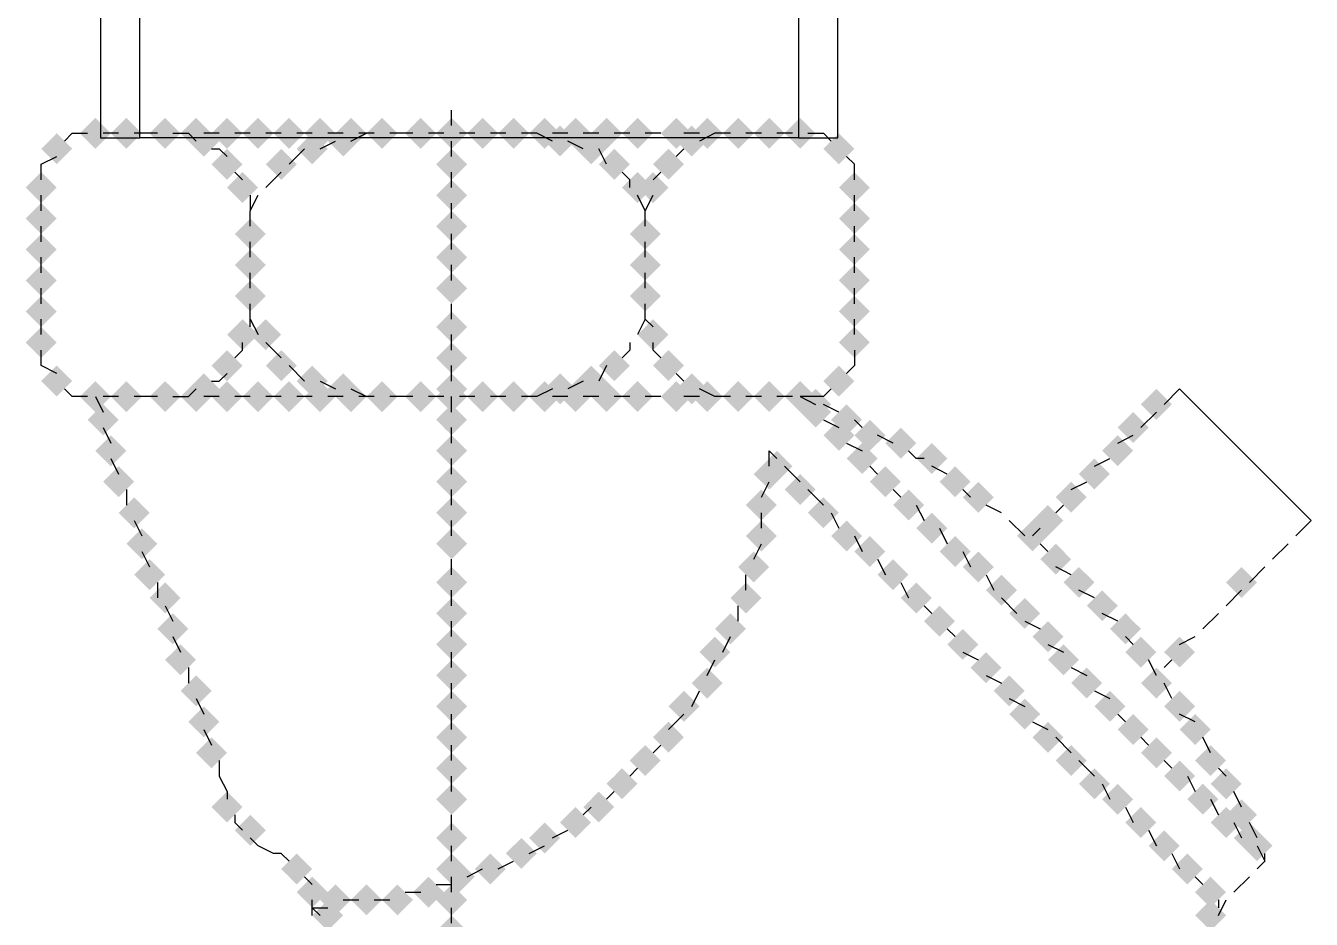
# Model space of a CAD drawing. Header units: centimetres. Extents: x -13594 to 4017, y -3206 to 1780.
# Drawn here: x -2062.6 to -2002.2, y 799.6 to 841.6 of the extents above; entities that cross this region are included whole.
import ezdxf

# ---------------------------------------------------------------- set-up
doc = ezdxf.new("R2010")
doc.units = ezdxf.units.CM
doc.layers.add('PDF_WATER', color=7, linetype='Continuous')

msp = doc.modelspace()

# ---------------------------------------------------------------- hatches: boundary and pattern name
at = {"layer": 'PDF_WATER', "transparency": 33554559}
for points in [[(-2059.351, 835.813), (-2058.987, 836.177), (-2058.623, 836.541), (-2058.987, 836.905), (-2059.351, 837.268), (-2059.715, 836.905), (-2060.078, 836.541), (-2059.715, 836.177)], [(-2057.896, 835.813), (-2057.532, 836.177), (-2057.168, 836.541), (-2057.532, 836.905), (-2057.896, 837.268), (-2058.26, 836.905), (-2058.623, 836.541), (-2058.26, 836.177)], [(-2056.077, 835.813), (-2055.713, 836.177), (-2055.35, 836.541), (-2055.713, 836.905), (-2056.077, 837.268), (-2056.441, 836.905), (-2056.805, 836.541), (-2056.441, 836.177)], [(-2054.622, 835.813), (-2054.259, 836.177), (-2053.895, 836.541), (-2054.259, 836.905), (-2054.622, 837.268), (-2054.986, 836.905), (-2055.35, 836.541), (-2054.986, 836.177)], [(-2054.259, 835.45), (-2053.895, 835.813), (-2053.531, 836.177), (-2053.895, 836.541), (-2054.259, 836.905), (-2054.622, 836.541), (-2054.986, 836.177), (-2054.622, 835.813)], [(-2053.167, 835.813), (-2052.804, 836.177), (-2052.44, 836.541), (-2052.804, 836.905), (-2053.167, 837.268), (-2053.531, 836.905), (-2053.895, 836.541), (-2053.531, 836.177)], [(-2051.712, 835.813), (-2051.349, 836.177), (-2050.985, 836.541), (-2051.349, 836.905), (-2051.712, 837.268), (-2052.076, 836.905), (-2052.44, 836.541), (-2052.076, 836.177)], [(-2050.257, 835.813), (-2049.894, 836.177), (-2049.53, 836.541), (-2049.894, 836.905), (-2050.257, 837.268), (-2050.621, 836.905), (-2050.985, 836.541), (-2050.621, 836.177)], [(-2048.802, 835.813), (-2048.439, 836.177), (-2048.075, 836.541), (-2048.439, 836.905), (-2048.802, 837.268), (-2049.166, 836.905), (-2049.53, 836.541), (-2049.166, 836.177)], [(-2047.711, 835.45), (-2047.347, 835.813), (-2046.984, 836.177), (-2047.347, 836.541), (-2047.711, 836.905), (-2048.075, 836.541), (-2048.439, 836.177), (-2048.075, 835.813)], [(-2047.347, 835.813), (-2046.984, 836.177), (-2046.62, 836.541), (-2046.984, 836.905), (-2047.347, 837.268), (-2047.711, 836.905), (-2048.075, 836.541), (-2047.711, 836.177)], [(-2045.892, 835.813), (-2045.529, 836.177), (-2045.165, 836.541), (-2045.529, 836.905), (-2045.892, 837.268), (-2046.256, 836.905), (-2046.62, 836.541), (-2046.256, 836.177)], [(-2044.074, 835.813), (-2043.71, 836.177), (-2043.346, 836.541), (-2043.71, 836.905), (-2044.074, 837.268), (-2044.438, 836.905), (-2044.801, 836.541), (-2044.438, 836.177)], [(-2042.619, 835.813), (-2042.255, 836.177), (-2041.891, 836.541), (-2042.255, 836.905), (-2042.619, 837.268), (-2042.983, 836.905), (-2043.346, 836.541), (-2042.983, 836.177)], [(-2042.619, 835.813), (-2042.255, 836.177), (-2041.891, 836.541), (-2042.255, 836.905), (-2042.619, 837.268), (-2042.983, 836.905), (-2043.346, 836.541), (-2042.983, 836.177)], [(-2041.164, 835.813), (-2040.8, 836.177), (-2040.436, 836.541), (-2040.8, 836.905), (-2041.164, 837.268), (-2041.528, 836.905), (-2041.891, 836.541), (-2041.528, 836.177)], [(-2039.709, 835.813), (-2039.345, 836.177), (-2038.981, 836.541), (-2039.345, 836.905), (-2039.709, 837.268), (-2040.073, 836.905), (-2040.436, 836.541), (-2040.073, 836.177)], [(-2038.254, 835.813), (-2037.89, 836.177), (-2037.526, 836.541), (-2037.89, 836.905), (-2038.254, 837.268), (-2038.618, 836.905), (-2038.981, 836.541), (-2038.618, 836.177)], [(-2037.526, 835.45), (-2037.163, 835.813), (-2036.799, 836.177), (-2037.163, 836.541), (-2037.526, 836.905), (-2037.89, 836.541), (-2038.254, 836.177), (-2037.89, 835.813)], [(-2036.799, 835.813), (-2036.435, 836.177), (-2036.071, 836.541), (-2036.435, 836.905), (-2036.799, 837.268), (-2037.163, 836.905), (-2037.526, 836.541), (-2037.163, 836.177)], [(-2035.344, 835.813), (-2034.98, 836.177), (-2034.617, 836.541), (-2034.98, 836.905), (-2035.344, 837.268), (-2035.708, 836.905), (-2036.071, 836.541), (-2035.708, 836.177)], [(-2033.889, 835.813), (-2033.525, 836.177), (-2033.162, 836.541), (-2033.525, 836.905), (-2033.889, 837.268), (-2034.253, 836.905), (-2034.617, 836.541), (-2034.253, 836.177)], [(-2032.07, 835.813), (-2031.707, 836.177), (-2031.343, 836.541), (-2031.707, 836.905), (-2032.07, 837.268), (-2032.434, 836.905), (-2032.798, 836.541), (-2032.434, 836.177)], [(-2031.343, 835.45), (-2030.979, 835.813), (-2030.615, 836.177), (-2030.979, 836.541), (-2031.343, 836.905), (-2031.707, 836.541), (-2032.07, 836.177), (-2031.707, 835.813)], [(-2030.615, 835.813), (-2030.252, 836.177), (-2029.888, 836.541), (-2030.252, 836.905), (-2030.615, 837.268), (-2030.979, 836.905), (-2031.343, 836.541), (-2030.979, 836.177)], [(-2029.16, 835.813), (-2028.797, 836.177), (-2028.433, 836.541), (-2028.797, 836.905), (-2029.16, 837.268), (-2029.524, 836.905), (-2029.888, 836.541), (-2029.524, 836.177)], [(-2027.705, 835.813), (-2027.342, 836.177), (-2026.978, 836.541), (-2027.342, 836.905), (-2027.705, 837.268), (-2028.069, 836.905), (-2028.433, 836.541), (-2028.069, 836.177)], [(-2026.25, 835.813), (-2025.887, 836.177), (-2025.523, 836.541), (-2025.887, 836.905), (-2026.25, 837.268), (-2026.614, 836.905), (-2026.978, 836.541), (-2026.614, 836.177)], [(-2061.17, 835.086), (-2060.806, 835.45), (-2060.442, 835.813), (-2060.806, 836.177), (-2061.17, 836.541), (-2061.533, 836.177), (-2061.897, 835.813), (-2061.533, 835.45)], [(-2049.166, 835.086), (-2048.802, 835.45), (-2048.439, 835.813), (-2048.802, 836.177), (-2049.166, 836.541), (-2049.53, 836.177), (-2049.894, 835.813), (-2049.53, 835.45)], [(-2036.071, 835.086), (-2035.708, 835.45), (-2035.344, 835.813), (-2035.708, 836.177), (-2036.071, 836.541), (-2036.435, 836.177), (-2036.799, 835.813), (-2036.435, 835.45)], [(-2024.432, 835.086), (-2024.068, 835.45), (-2023.704, 835.813), (-2024.068, 836.177), (-2024.432, 836.541), (-2024.795, 836.177), (-2025.159, 835.813), (-2024.795, 835.45)], [(-2053.167, 834.358), (-2052.804, 834.722), (-2052.44, 835.086), (-2052.804, 835.45), (-2053.167, 835.813), (-2053.531, 835.45), (-2053.895, 835.086), (-2053.531, 834.722)], [(-2050.621, 834.358), (-2050.257, 834.722), (-2049.894, 835.086), (-2050.257, 835.45), (-2050.621, 835.813), (-2050.985, 835.45), (-2051.349, 835.086), (-2050.985, 834.722)], [(-2042.619, 834.358), (-2042.255, 834.722), (-2041.891, 835.086), (-2042.255, 835.45), (-2042.619, 835.813), (-2042.983, 835.45), (-2043.346, 835.086), (-2042.983, 834.722)], [(-2034.98, 834.358), (-2034.617, 834.722), (-2034.253, 835.086), (-2034.617, 835.45), (-2034.98, 835.813), (-2035.344, 835.45), (-2035.708, 835.086), (-2035.344, 834.722)], [(-2032.434, 834.358), (-2032.07, 834.722), (-2031.707, 835.086), (-2032.07, 835.45), (-2032.434, 835.813), (-2032.798, 835.45), (-2033.162, 835.086), (-2032.798, 834.722)], [(-2061.897, 833.267), (-2061.533, 833.631), (-2061.17, 833.995), (-2061.533, 834.358), (-2061.897, 834.722), (-2062.261, 834.358), (-2062.625, 833.995), (-2062.261, 833.631)], [(-2052.44, 833.267), (-2052.076, 833.631), (-2051.712, 833.995), (-2052.076, 834.358), (-2052.44, 834.722), (-2052.804, 834.358), (-2053.167, 833.995), (-2052.804, 833.631)], [(-2033.889, 833.267), (-2033.525, 833.631), (-2033.162, 833.995), (-2033.525, 834.358), (-2033.889, 834.722), (-2034.253, 834.358), (-2034.617, 833.995), (-2034.253, 833.631)], [(-2033.162, 833.267), (-2032.798, 833.631), (-2032.434, 833.995), (-2032.798, 834.358), (-2033.162, 834.722), (-2033.525, 834.358), (-2033.889, 833.995), (-2033.525, 833.631)], [(-2023.704, 833.267), (-2023.341, 833.631), (-2022.977, 833.995), (-2023.341, 834.358), (-2023.704, 834.722), (-2024.068, 834.358), (-2024.432, 833.995), (-2024.068, 833.631)], [(-2042.619, 832.904), (-2042.255, 833.267), (-2041.891, 833.631), (-2042.255, 833.995), (-2042.619, 834.358), (-2042.983, 833.995), (-2043.346, 833.631), (-2042.983, 833.267)], [(-2061.897, 831.812), (-2061.533, 832.176), (-2061.17, 832.54), (-2061.533, 832.904), (-2061.897, 833.267), (-2062.261, 832.904), (-2062.625, 832.54), (-2062.261, 832.176)], [(-2023.704, 831.812), (-2023.341, 832.176), (-2022.977, 832.54), (-2023.341, 832.904), (-2023.704, 833.267), (-2024.068, 832.904), (-2024.432, 832.54), (-2024.068, 832.176)], [(-2042.619, 831.449), (-2042.255, 831.812), (-2041.891, 832.176), (-2042.255, 832.54), (-2042.619, 832.904), (-2042.983, 832.54), (-2043.346, 832.176), (-2042.983, 831.812)], [(-2052.076, 831.085), (-2051.712, 831.449), (-2051.349, 831.812), (-2051.712, 832.176), (-2052.076, 832.54), (-2052.44, 832.176), (-2052.804, 831.812), (-2052.44, 831.449)], [(-2033.525, 831.085), (-2033.162, 831.449), (-2032.798, 831.812), (-2033.162, 832.176), (-2033.525, 832.54), (-2033.889, 832.176), (-2034.253, 831.812), (-2033.889, 831.449)], [(-2061.897, 830.357), (-2061.533, 830.721), (-2061.17, 831.085), (-2061.533, 831.449), (-2061.897, 831.812), (-2062.261, 831.449), (-2062.625, 831.085), (-2062.261, 830.721)], [(-2042.619, 829.994), (-2042.255, 830.357), (-2041.891, 830.721), (-2042.255, 831.085), (-2042.619, 831.449), (-2042.983, 831.085), (-2043.346, 830.721), (-2042.983, 830.357)], [(-2023.704, 830.357), (-2023.341, 830.721), (-2022.977, 831.085), (-2023.341, 831.449), (-2023.704, 831.812), (-2024.068, 831.449), (-2024.432, 831.085), (-2024.068, 830.721)], [(-2052.076, 829.63), (-2051.712, 829.994), (-2051.349, 830.357), (-2051.712, 830.721), (-2052.076, 831.085), (-2052.44, 830.721), (-2052.804, 830.357), (-2052.44, 829.994)], [(-2033.525, 829.63), (-2033.162, 829.994), (-2032.798, 830.357), (-2033.162, 830.721), (-2033.525, 831.085), (-2033.889, 830.721), (-2034.253, 830.357), (-2033.889, 829.994)], [(-2061.897, 828.902), (-2061.533, 829.266), (-2061.17, 829.63), (-2061.533, 829.994), (-2061.897, 830.357), (-2062.261, 829.994), (-2062.625, 829.63), (-2062.261, 829.266)], [(-2023.704, 828.902), (-2023.341, 829.266), (-2022.977, 829.63), (-2023.341, 829.994), (-2023.704, 830.357), (-2024.068, 829.994), (-2024.432, 829.63), (-2024.068, 829.266)], [(-2042.619, 828.539), (-2042.255, 828.902), (-2041.891, 829.266), (-2042.255, 829.63), (-2042.619, 829.994), (-2042.983, 829.63), (-2043.346, 829.266), (-2042.983, 828.902)], [(-2052.076, 828.175), (-2051.712, 828.539), (-2051.349, 828.902), (-2051.712, 829.266), (-2052.076, 829.63), (-2052.44, 829.266), (-2052.804, 828.902), (-2052.44, 828.539)], [(-2033.525, 828.175), (-2033.162, 828.539), (-2032.798, 828.902), (-2033.162, 829.266), (-2033.525, 829.63), (-2033.889, 829.266), (-2034.253, 828.902), (-2033.889, 828.539)], [(-2061.897, 827.447), (-2061.533, 827.811), (-2061.17, 828.175), (-2061.533, 828.539), (-2061.897, 828.902), (-2062.261, 828.539), (-2062.625, 828.175), (-2062.261, 827.811)], [(-2023.704, 827.447), (-2023.341, 827.811), (-2022.977, 828.175), (-2023.341, 828.539), (-2023.704, 828.902), (-2024.068, 828.539), (-2024.432, 828.175), (-2024.068, 827.811)], [(-2042.619, 826.72), (-2042.255, 827.084), (-2041.891, 827.447), (-2042.255, 827.811), (-2042.619, 828.175), (-2042.983, 827.811), (-2043.346, 827.447), (-2042.983, 827.084)], [(-2061.897, 825.992), (-2061.533, 826.356), (-2061.17, 826.72), (-2061.533, 827.084), (-2061.897, 827.447), (-2062.261, 827.084), (-2062.625, 826.72), (-2062.261, 826.356)], [(-2052.44, 826.356), (-2052.076, 826.72), (-2051.712, 827.084), (-2052.076, 827.447), (-2052.44, 827.811), (-2052.804, 827.447), (-2053.167, 827.084), (-2052.804, 826.72)], [(-2051.349, 826.356), (-2050.985, 826.72), (-2050.621, 827.084), (-2050.985, 827.447), (-2051.349, 827.811), (-2051.712, 827.447), (-2052.076, 827.084), (-2051.712, 826.72)], [(-2033.162, 826.356), (-2032.798, 826.72), (-2032.434, 827.084), (-2032.798, 827.447), (-2033.162, 827.811), (-2033.525, 827.447), (-2033.889, 827.084), (-2033.525, 826.72)], [(-2023.704, 825.992), (-2023.341, 826.356), (-2022.977, 826.72), (-2023.341, 827.084), (-2023.704, 827.447), (-2024.068, 827.084), (-2024.432, 826.72), (-2024.068, 826.356)], [(-2042.619, 825.265), (-2042.255, 825.629), (-2041.891, 825.992), (-2042.255, 826.356), (-2042.619, 826.72), (-2042.983, 826.356), (-2043.346, 825.992), (-2042.983, 825.629)], [(-2053.167, 824.901), (-2052.804, 825.265), (-2052.44, 825.629), (-2052.804, 825.992), (-2053.167, 826.356), (-2053.531, 825.992), (-2053.895, 825.629), (-2053.531, 825.265)], [(-2050.621, 824.901), (-2050.257, 825.265), (-2049.894, 825.629), (-2050.257, 825.992), (-2050.621, 826.356), (-2050.985, 825.992), (-2051.349, 825.629), (-2050.985, 825.265)], [(-2034.98, 824.901), (-2034.617, 825.265), (-2034.253, 825.629), (-2034.617, 825.992), (-2034.98, 826.356), (-2035.344, 825.992), (-2035.708, 825.629), (-2035.344, 825.265)], [(-2032.434, 824.901), (-2032.07, 825.265), (-2031.707, 825.629), (-2032.07, 825.992), (-2032.434, 826.356), (-2032.798, 825.992), (-2033.162, 825.629), (-2032.798, 825.265)], [(-2061.17, 824.174), (-2060.806, 824.537), (-2060.442, 824.901), (-2060.806, 825.265), (-2061.17, 825.629), (-2061.533, 825.265), (-2061.897, 824.901), (-2061.533, 824.537)], [(-2049.166, 824.174), (-2048.802, 824.537), (-2048.439, 824.901), (-2048.802, 825.265), (-2049.166, 825.629), (-2049.53, 825.265), (-2049.894, 824.901), (-2049.53, 824.537)], [(-2036.071, 824.174), (-2035.708, 824.537), (-2035.344, 824.901), (-2035.708, 825.265), (-2036.071, 825.629), (-2036.435, 825.265), (-2036.799, 824.901), (-2036.435, 824.537)], [(-2024.432, 824.174), (-2024.068, 824.537), (-2023.704, 824.901), (-2024.068, 825.265), (-2024.432, 825.629), (-2024.795, 825.265), (-2025.159, 824.901), (-2024.795, 824.537)], [(-2059.351, 823.446), (-2058.987, 823.81), (-2058.623, 824.174), (-2058.987, 824.537), (-2059.351, 824.901), (-2059.715, 824.537), (-2060.078, 824.174), (-2059.715, 823.81)], [(-2057.896, 823.446), (-2057.532, 823.81), (-2057.168, 824.174), (-2057.532, 824.537), (-2057.896, 824.901), (-2058.26, 824.537), (-2058.623, 824.174), (-2058.26, 823.81)], [(-2056.077, 823.446), (-2055.713, 823.81), (-2055.35, 824.174), (-2055.713, 824.537), (-2056.077, 824.901), (-2056.441, 824.537), (-2056.805, 824.174), (-2056.441, 823.81)], [(-2054.622, 823.446), (-2054.259, 823.81), (-2053.895, 824.174), (-2054.259, 824.537), (-2054.622, 824.901), (-2054.986, 824.537), (-2055.35, 824.174), (-2054.986, 823.81)], [(-2054.259, 823.81), (-2053.895, 824.174), (-2053.531, 824.537), (-2053.895, 824.901), (-2054.259, 825.265), (-2054.622, 824.901), (-2054.986, 824.537), (-2054.622, 824.174)], [(-2053.167, 823.446), (-2052.804, 823.81), (-2052.44, 824.174), (-2052.804, 824.537), (-2053.167, 824.901), (-2053.531, 824.537), (-2053.895, 824.174), (-2053.531, 823.81)], [(-2051.712, 823.446), (-2051.349, 823.81), (-2050.985, 824.174), (-2051.349, 824.537), (-2051.712, 824.901), (-2052.076, 824.537), (-2052.44, 824.174), (-2052.076, 823.81)], [(-2050.257, 823.446), (-2049.894, 823.81), (-2049.53, 824.174), (-2049.894, 824.537), (-2050.257, 824.901), (-2050.621, 824.537), (-2050.985, 824.174), (-2050.621, 823.81)], [(-2048.802, 823.446), (-2048.439, 823.81), (-2048.075, 824.174), (-2048.439, 824.537), (-2048.802, 824.901), (-2049.166, 824.537), (-2049.53, 824.174), (-2049.166, 823.81)], [(-2047.711, 823.81), (-2047.347, 824.174), (-2046.984, 824.537), (-2047.347, 824.901), (-2047.711, 825.265), (-2048.075, 824.901), (-2048.439, 824.537), (-2048.075, 824.174)], [(-2047.347, 823.446), (-2046.984, 823.81), (-2046.62, 824.174), (-2046.984, 824.537), (-2047.347, 824.901), (-2047.711, 824.537), (-2048.075, 824.174), (-2047.711, 823.81)], [(-2045.892, 823.446), (-2045.529, 823.81), (-2045.165, 824.174), (-2045.529, 824.537), (-2045.892, 824.901), (-2046.256, 824.537), (-2046.62, 824.174), (-2046.256, 823.81)], [(-2044.074, 823.446), (-2043.71, 823.81), (-2043.346, 824.174), (-2043.71, 824.537), (-2044.074, 824.901), (-2044.438, 824.537), (-2044.801, 824.174), (-2044.438, 823.81)], [(-2042.619, 823.81), (-2042.255, 824.174), (-2041.891, 824.537), (-2042.255, 824.901), (-2042.619, 825.265), (-2042.983, 824.901), (-2043.346, 824.537), (-2042.983, 824.174)], [(-2042.619, 823.446), (-2042.255, 823.81), (-2041.891, 824.174), (-2042.255, 824.537), (-2042.619, 824.901), (-2042.983, 824.537), (-2043.346, 824.174), (-2042.983, 823.81)], [(-2041.164, 823.446), (-2040.8, 823.81), (-2040.436, 824.174), (-2040.8, 824.537), (-2041.164, 824.901), (-2041.528, 824.537), (-2041.891, 824.174), (-2041.528, 823.81)], [(-2039.709, 823.446), (-2039.345, 823.81), (-2038.981, 824.174), (-2039.345, 824.537), (-2039.709, 824.901), (-2040.073, 824.537), (-2040.436, 824.174), (-2040.073, 823.81)], [(-2038.254, 823.446), (-2037.89, 823.81), (-2037.526, 824.174), (-2037.89, 824.537), (-2038.254, 824.901), (-2038.618, 824.537), (-2038.981, 824.174), (-2038.618, 823.81)], [(-2037.526, 823.81), (-2037.163, 824.174), (-2036.799, 824.537), (-2037.163, 824.901), (-2037.526, 825.265), (-2037.89, 824.901), (-2038.254, 824.537), (-2037.89, 824.174)], [(-2036.799, 823.446), (-2036.435, 823.81), (-2036.071, 824.174), (-2036.435, 824.537), (-2036.799, 824.901), (-2037.163, 824.537), (-2037.526, 824.174), (-2037.163, 823.81)], [(-2035.344, 823.446), (-2034.98, 823.81), (-2034.617, 824.174), (-2034.98, 824.537), (-2035.344, 824.901), (-2035.708, 824.537), (-2036.071, 824.174), (-2035.708, 823.81)], [(-2033.889, 823.446), (-2033.525, 823.81), (-2033.162, 824.174), (-2033.525, 824.537), (-2033.889, 824.901), (-2034.253, 824.537), (-2034.617, 824.174), (-2034.253, 823.81)], [(-2032.07, 823.446), (-2031.707, 823.81), (-2031.343, 824.174), (-2031.707, 824.537), (-2032.07, 824.901), (-2032.434, 824.537), (-2032.798, 824.174), (-2032.434, 823.81)], [(-2031.343, 823.81), (-2030.979, 824.174), (-2030.615, 824.537), (-2030.979, 824.901), (-2031.343, 825.265), (-2031.707, 824.901), (-2032.07, 824.537), (-2031.707, 824.174)], [(-2030.615, 823.446), (-2030.252, 823.81), (-2029.888, 824.174), (-2030.252, 824.537), (-2030.615, 824.901), (-2030.979, 824.537), (-2031.343, 824.174), (-2030.979, 823.81)], [(-2029.16, 823.446), (-2028.797, 823.81), (-2028.433, 824.174), (-2028.797, 824.537), (-2029.16, 824.901), (-2029.524, 824.537), (-2029.888, 824.174), (-2029.524, 823.81)], [(-2027.705, 823.446), (-2027.342, 823.81), (-2026.978, 824.174), (-2027.342, 824.537), (-2027.705, 824.901), (-2028.069, 824.537), (-2028.433, 824.174), (-2028.069, 823.81)], [(-2026.25, 823.446), (-2025.887, 823.81), (-2025.523, 824.174), (-2025.887, 824.537), (-2026.25, 824.901), (-2026.614, 824.537), (-2026.978, 824.174), (-2026.614, 823.81)], [(-2025.523, 823.083), (-2025.159, 823.446), (-2024.795, 823.81), (-2025.159, 824.174), (-2025.523, 824.537), (-2025.887, 824.174), (-2026.25, 823.81), (-2025.887, 823.446)], [(-2009.518, 823.083), (-2009.155, 823.446), (-2008.791, 823.81), (-2009.155, 824.174), (-2009.518, 824.537), (-2009.882, 824.174), (-2010.246, 823.81), (-2009.882, 823.446)], [(-2058.987, 822.355), (-2058.623, 822.719), (-2058.26, 823.083), (-2058.623, 823.446), (-2058.987, 823.81), (-2059.351, 823.446), (-2059.715, 823.083), (-2059.351, 822.719)], [(-2042.619, 822.355), (-2042.255, 822.719), (-2041.891, 823.083), (-2042.255, 823.446), (-2042.619, 823.81), (-2042.983, 823.446), (-2043.346, 823.083), (-2042.983, 822.719)], [(-2025.523, 822.719), (-2025.159, 823.083), (-2024.795, 823.446), (-2025.159, 823.81), (-2025.523, 824.174), (-2025.887, 823.81), (-2026.25, 823.446), (-2025.887, 823.083)], [(-2024.068, 822.355), (-2023.704, 822.719), (-2023.341, 823.083), (-2023.704, 823.446), (-2024.068, 823.81), (-2024.432, 823.446), (-2024.795, 823.083), (-2024.432, 822.719)], [(-2024.432, 821.628), (-2024.068, 821.991), (-2023.704, 822.355), (-2024.068, 822.719), (-2024.432, 823.083), (-2024.795, 822.719), (-2025.159, 822.355), (-2024.795, 821.991)], [(-2022.977, 821.628), (-2022.613, 821.991), (-2022.249, 822.355), (-2022.613, 822.719), (-2022.977, 823.083), (-2023.341, 822.719), (-2023.704, 822.355), (-2023.341, 821.991)], [(-2010.61, 821.991), (-2010.246, 822.355), (-2009.882, 822.719), (-2010.246, 823.083), (-2010.61, 823.446), (-2010.973, 823.083), (-2011.337, 822.719), (-2010.973, 822.355)], [(-2021.522, 821.264), (-2021.158, 821.628), (-2020.794, 821.991), (-2021.158, 822.355), (-2021.522, 822.719), (-2021.886, 822.355), (-2022.249, 821.991), (-2021.886, 821.628)], [(-2058.623, 820.9), (-2058.26, 821.264), (-2057.896, 821.628), (-2058.26, 821.991), (-2058.623, 822.355), (-2058.987, 821.991), (-2059.351, 821.628), (-2058.987, 821.264)], [(-2042.619, 820.9), (-2042.255, 821.264), (-2041.891, 821.628), (-2042.255, 821.991), (-2042.619, 822.355), (-2042.983, 821.991), (-2043.346, 821.628), (-2042.983, 821.264)], [(-2023.341, 820.536), (-2022.977, 820.9), (-2022.613, 821.264), (-2022.977, 821.628), (-2023.341, 821.991), (-2023.704, 821.628), (-2024.068, 821.264), (-2023.704, 820.9)], [(-2020.067, 820.536), (-2019.703, 820.9), (-2019.339, 821.264), (-2019.703, 821.628), (-2020.067, 821.991), (-2020.431, 821.628), (-2020.794, 821.264), (-2020.431, 820.9)], [(-2011.337, 820.9), (-2010.973, 821.264), (-2010.61, 821.628), (-2010.973, 821.991), (-2011.337, 822.355), (-2011.701, 821.991), (-2012.065, 821.628), (-2011.701, 821.264)], [(-2027.705, 819.809), (-2027.342, 820.173), (-2026.978, 820.536), (-2027.342, 820.9), (-2027.705, 821.264), (-2028.069, 820.9), (-2028.433, 820.536), (-2028.069, 820.173)], [(-2027.342, 820.173), (-2026.978, 820.536), (-2026.614, 820.9), (-2026.978, 821.264), (-2027.342, 821.628), (-2027.705, 821.264), (-2028.069, 820.9), (-2027.705, 820.536)], [(-2012.428, 819.809), (-2012.065, 820.173), (-2011.701, 820.536), (-2012.065, 820.9), (-2012.428, 821.264), (-2012.792, 820.9), (-2013.156, 820.536), (-2012.792, 820.173)], [(-2058.26, 819.445), (-2057.896, 819.809), (-2057.532, 820.173), (-2057.896, 820.536), (-2058.26, 820.9), (-2058.623, 820.536), (-2058.987, 820.173), (-2058.623, 819.809)], [(-2042.619, 819.445), (-2042.255, 819.809), (-2041.891, 820.173), (-2042.255, 820.536), (-2042.619, 820.9), (-2042.983, 820.536), (-2043.346, 820.173), (-2042.983, 819.809)], [(-2022.249, 819.445), (-2021.886, 819.809), (-2021.522, 820.173), (-2021.886, 820.536), (-2022.249, 820.9), (-2022.613, 820.536), (-2022.977, 820.173), (-2022.613, 819.809)], [(-2018.976, 819.445), (-2018.612, 819.809), (-2018.248, 820.173), (-2018.612, 820.536), (-2018.976, 820.9), (-2019.339, 820.536), (-2019.703, 820.173), (-2019.339, 819.809)], [(-2026.25, 819.081), (-2025.887, 819.445), (-2025.523, 819.809), (-2025.887, 820.173), (-2026.25, 820.536), (-2026.614, 820.173), (-2026.978, 819.809), (-2026.614, 819.445)], [(-2017.884, 818.718), (-2017.521, 819.081), (-2017.157, 819.445), (-2017.521, 819.809), (-2017.884, 820.173), (-2018.248, 819.809), (-2018.612, 819.445), (-2018.248, 819.081)], [(-2013.52, 818.718), (-2013.156, 819.081), (-2012.792, 819.445), (-2013.156, 819.809), (-2013.52, 820.173), (-2013.883, 819.809), (-2014.247, 819.445), (-2013.883, 819.081)], [(-2057.532, 817.99), (-2057.168, 818.354), (-2056.805, 818.718), (-2057.168, 819.081), (-2057.532, 819.445), (-2057.896, 819.081), (-2058.26, 818.718), (-2057.896, 818.354)], [(-2042.619, 817.99), (-2042.255, 818.354), (-2041.891, 818.718), (-2042.255, 819.081), (-2042.619, 819.445), (-2042.983, 819.081), (-2043.346, 818.718), (-2042.983, 818.354)], [(-2028.069, 818.354), (-2027.705, 818.718), (-2027.342, 819.081), (-2027.705, 819.445), (-2028.069, 819.809), (-2028.433, 819.445), (-2028.797, 819.081), (-2028.433, 818.718)], [(-2025.159, 817.99), (-2024.795, 818.354), (-2024.432, 818.718), (-2024.795, 819.081), (-2025.159, 819.445), (-2025.523, 819.081), (-2025.887, 818.718), (-2025.523, 818.354)], [(-2021.158, 818.354), (-2020.794, 818.718), (-2020.431, 819.081), (-2020.794, 819.445), (-2021.158, 819.809), (-2021.522, 819.445), (-2021.886, 819.081), (-2021.522, 818.718)], [(-2014.611, 817.626), (-2014.247, 817.99), (-2013.883, 818.354), (-2014.247, 818.718), (-2014.611, 819.081), (-2014.974, 818.718), (-2015.338, 818.354), (-2014.974, 817.99)], [(-2028.069, 816.899), (-2027.705, 817.263), (-2027.342, 817.626), (-2027.705, 817.99), (-2028.069, 818.354), (-2028.433, 817.99), (-2028.797, 817.626), (-2028.433, 817.263)], [(-2024.068, 816.899), (-2023.704, 817.263), (-2023.341, 817.626), (-2023.704, 817.99), (-2024.068, 818.354), (-2024.432, 817.99), (-2024.795, 817.626), (-2024.432, 817.263)], [(-2020.067, 817.263), (-2019.703, 817.626), (-2019.339, 817.99), (-2019.703, 818.354), (-2020.067, 818.718), (-2020.431, 818.354), (-2020.794, 817.99), (-2020.431, 817.626)], [(-2015.338, 816.899), (-2014.974, 817.263), (-2014.611, 817.626), (-2014.974, 817.99), (-2015.338, 818.354), (-2015.702, 817.99), (-2016.066, 817.626), (-2015.702, 817.263)], [(-2057.168, 816.535), (-2056.805, 816.899), (-2056.441, 817.263), (-2056.805, 817.626), (-2057.168, 817.99), (-2057.532, 817.626), (-2057.896, 817.263), (-2057.532, 816.899)], [(-2042.619, 816.535), (-2042.255, 816.899), (-2041.891, 817.263), (-2042.255, 817.626), (-2042.619, 817.99), (-2042.983, 817.626), (-2043.346, 817.263), (-2042.983, 816.899)], [(-2022.977, 816.171), (-2022.613, 816.535), (-2022.249, 816.899), (-2022.613, 817.263), (-2022.977, 817.626), (-2023.341, 817.263), (-2023.704, 816.899), (-2023.341, 816.535)], [(-2018.976, 816.171), (-2018.612, 816.535), (-2018.248, 816.899), (-2018.612, 817.263), (-2018.976, 817.626), (-2019.339, 817.263), (-2019.703, 816.899), (-2019.339, 816.535)], [(-2014.247, 815.808), (-2013.883, 816.171), (-2013.52, 816.535), (-2013.883, 816.899), (-2014.247, 817.263), (-2014.611, 816.899), (-2014.974, 816.535), (-2014.611, 816.171)], [(-2056.805, 815.08), (-2056.441, 815.444), (-2056.077, 815.808), (-2056.441, 816.171), (-2056.805, 816.535), (-2057.168, 816.171), (-2057.532, 815.808), (-2057.168, 815.444)], [(-2028.433, 815.444), (-2028.069, 815.808), (-2027.705, 816.171), (-2028.069, 816.535), (-2028.433, 816.899), (-2028.797, 816.535), (-2029.16, 816.171), (-2028.797, 815.808)], [(-2021.886, 815.08), (-2021.522, 815.444), (-2021.158, 815.808), (-2021.522, 816.171), (-2021.886, 816.535), (-2022.249, 816.171), (-2022.613, 815.808), (-2022.249, 815.444)], [(-2017.884, 815.444), (-2017.521, 815.808), (-2017.157, 816.171), (-2017.521, 816.535), (-2017.884, 816.899), (-2018.248, 816.535), (-2018.612, 816.171), (-2018.248, 815.808)], [(-2042.619, 814.716), (-2042.255, 815.08), (-2041.891, 815.444), (-2042.255, 815.808), (-2042.619, 816.171), (-2042.983, 815.808), (-2043.346, 815.444), (-2042.983, 815.08)], [(-2016.793, 814.353), (-2016.429, 814.716), (-2016.066, 815.08), (-2016.429, 815.444), (-2016.793, 815.808), (-2017.157, 815.444), (-2017.521, 815.08), (-2017.157, 814.716)], [(-2013.156, 814.716), (-2012.792, 815.08), (-2012.428, 815.444), (-2012.792, 815.808), (-2013.156, 816.171), (-2013.52, 815.808), (-2013.883, 815.444), (-2013.52, 815.08)], [(-2005.517, 814.716), (-2005.153, 815.08), (-2004.79, 815.444), (-2005.153, 815.808), (-2005.517, 816.171), (-2005.881, 815.808), (-2006.245, 815.444), (-2005.881, 815.08)], [(-2056.077, 813.989), (-2055.713, 814.353), (-2055.35, 814.716), (-2055.713, 815.08), (-2056.077, 815.444), (-2056.441, 815.08), (-2056.805, 814.716), (-2056.441, 814.353)], [(-2028.797, 813.989), (-2028.433, 814.353), (-2028.069, 814.716), (-2028.433, 815.08), (-2028.797, 815.444), (-2029.16, 815.08), (-2029.524, 814.716), (-2029.16, 814.353)], [(-2020.794, 813.989), (-2020.431, 814.353), (-2020.067, 814.716), (-2020.431, 815.08), (-2020.794, 815.444), (-2021.158, 815.08), (-2021.522, 814.716), (-2021.158, 814.353)], [(-2042.619, 813.262), (-2042.255, 813.625), (-2041.891, 813.989), (-2042.255, 814.353), (-2042.619, 814.716), (-2042.983, 814.353), (-2043.346, 813.989), (-2042.983, 813.625)], [(-2015.702, 813.262), (-2015.338, 813.625), (-2014.974, 813.989), (-2015.338, 814.353), (-2015.702, 814.716), (-2016.066, 814.353), (-2016.429, 813.989), (-2016.066, 813.625)], [(-2012.065, 813.625), (-2011.701, 813.989), (-2011.337, 814.353), (-2011.701, 814.716), (-2012.065, 815.08), (-2012.428, 814.716), (-2012.792, 814.353), (-2012.428, 813.989)], [(-2055.713, 812.534), (-2055.35, 812.898), (-2054.986, 813.262), (-2055.35, 813.625), (-2055.713, 813.989), (-2056.077, 813.625), (-2056.441, 813.262), (-2056.077, 812.898)], [(-2029.524, 812.534), (-2029.16, 812.898), (-2028.797, 813.262), (-2029.16, 813.625), (-2029.524, 813.989), (-2029.888, 813.625), (-2030.252, 813.262), (-2029.888, 812.898)], [(-2019.703, 812.898), (-2019.339, 813.262), (-2018.976, 813.625), (-2019.339, 813.989), (-2019.703, 814.353), (-2020.067, 813.989), (-2020.431, 813.625), (-2020.067, 813.262)], [(-2010.973, 812.534), (-2010.61, 812.898), (-2010.246, 813.262), (-2010.61, 813.625), (-2010.973, 813.989), (-2011.337, 813.625), (-2011.701, 813.262), (-2011.337, 812.898)], [(-2014.611, 812.17), (-2014.247, 812.534), (-2013.883, 812.898), (-2014.247, 813.262), (-2014.611, 813.625), (-2014.974, 813.262), (-2015.338, 812.898), (-2014.974, 812.534)], [(-2042.619, 811.807), (-2042.255, 812.17), (-2041.891, 812.534), (-2042.255, 812.898), (-2042.619, 813.262), (-2042.983, 812.898), (-2043.346, 812.534), (-2042.983, 812.17)], [(-2030.252, 811.443), (-2029.888, 811.807), (-2029.524, 812.17), (-2029.888, 812.534), (-2030.252, 812.898), (-2030.615, 812.534), (-2030.979, 812.17), (-2030.615, 811.807)], [(-2018.612, 811.807), (-2018.248, 812.17), (-2017.884, 812.534), (-2018.248, 812.898), (-2018.612, 813.262), (-2018.976, 812.898), (-2019.339, 812.534), (-2018.976, 812.17)], [(-2010.246, 811.443), (-2009.882, 811.807), (-2009.518, 812.17), (-2009.882, 812.534), (-2010.246, 812.898), (-2010.61, 812.534), (-2010.973, 812.17), (-2010.61, 811.807)], [(-2008.427, 811.443), (-2008.063, 811.807), (-2007.7, 812.17), (-2008.063, 812.534), (-2008.427, 812.898), (-2008.791, 812.534), (-2009.155, 812.17), (-2008.791, 811.807)], [(-2055.35, 811.079), (-2054.986, 811.443), (-2054.622, 811.807), (-2054.986, 812.17), (-2055.35, 812.534), (-2055.713, 812.17), (-2056.077, 811.807), (-2055.713, 811.443)], [(-2017.521, 810.715), (-2017.157, 811.079), (-2016.793, 811.443), (-2017.157, 811.807), (-2017.521, 812.17), (-2017.884, 811.807), (-2018.248, 811.443), (-2017.884, 811.079)], [(-2013.883, 811.079), (-2013.52, 811.443), (-2013.156, 811.807), (-2013.52, 812.17), (-2013.883, 812.534), (-2014.247, 812.17), (-2014.611, 811.807), (-2014.247, 811.443)], [(-2042.619, 810.352), (-2042.255, 810.715), (-2041.891, 811.079), (-2042.255, 811.443), (-2042.619, 811.807), (-2042.983, 811.443), (-2043.346, 811.079), (-2042.983, 810.715)], [(-2054.622, 809.624), (-2054.259, 809.988), (-2053.895, 810.352), (-2054.259, 810.715), (-2054.622, 811.079), (-2054.986, 810.715), (-2055.35, 810.352), (-2054.986, 809.988)], [(-2030.615, 809.988), (-2030.252, 810.352), (-2029.888, 810.715), (-2030.252, 811.079), (-2030.615, 811.443), (-2030.979, 811.079), (-2031.343, 810.715), (-2030.979, 810.352)], [(-2016.429, 809.624), (-2016.066, 809.988), (-2015.702, 810.352), (-2016.066, 810.715), (-2016.429, 811.079), (-2016.793, 810.715), (-2017.157, 810.352), (-2016.793, 809.988)], [(-2012.792, 809.988), (-2012.428, 810.352), (-2012.065, 810.715), (-2012.428, 811.079), (-2012.792, 811.443), (-2013.156, 811.079), (-2013.52, 810.715), (-2013.156, 810.352)], [(-2009.518, 809.988), (-2009.155, 810.352), (-2008.791, 810.715), (-2009.155, 811.079), (-2009.518, 811.443), (-2009.882, 811.079), (-2010.246, 810.715), (-2009.882, 810.352)], [(-2042.619, 808.897), (-2042.255, 809.26), (-2041.891, 809.624), (-2042.255, 809.988), (-2042.619, 810.352), (-2042.983, 809.988), (-2043.346, 809.624), (-2042.983, 809.26)], [(-2031.707, 808.897), (-2031.343, 809.26), (-2030.979, 809.624), (-2031.343, 809.988), (-2031.707, 810.352), (-2032.07, 809.988), (-2032.434, 809.624), (-2032.07, 809.26)], [(-2011.701, 808.897), (-2011.337, 809.26), (-2010.973, 809.624), (-2011.337, 809.988), (-2011.701, 810.352), (-2012.065, 809.988), (-2012.428, 809.624), (-2012.065, 809.26)], [(-2008.427, 808.897), (-2008.063, 809.26), (-2007.7, 809.624), (-2008.063, 809.988), (-2008.427, 810.352), (-2008.791, 809.988), (-2009.155, 809.624), (-2008.791, 809.26)], [(-2015.702, 808.533), (-2015.338, 808.897), (-2014.974, 809.26), (-2015.338, 809.624), (-2015.702, 809.988), (-2016.066, 809.624), (-2016.429, 809.26), (-2016.066, 808.897)], [(-2054.259, 808.169), (-2053.895, 808.533), (-2053.531, 808.897), (-2053.895, 809.26), (-2054.259, 809.624), (-2054.622, 809.26), (-2054.986, 808.897), (-2054.622, 808.533)], [(-2010.61, 807.805), (-2010.246, 808.169), (-2009.882, 808.533), (-2010.246, 808.897), (-2010.61, 809.26), (-2010.973, 808.897), (-2011.337, 808.533), (-2010.973, 808.169)], [(-2007.7, 807.805), (-2007.336, 808.169), (-2006.972, 808.533), (-2007.336, 808.897), (-2007.7, 809.26), (-2008.063, 808.897), (-2008.427, 808.533), (-2008.063, 808.169)], [(-2042.619, 807.442), (-2042.255, 807.805), (-2041.891, 808.169), (-2042.255, 808.533), (-2042.619, 808.897), (-2042.983, 808.533), (-2043.346, 808.169), (-2042.983, 807.805)], [(-2032.434, 807.442), (-2032.07, 807.805), (-2031.707, 808.169), (-2032.07, 808.533), (-2032.434, 808.897), (-2032.798, 808.533), (-2033.162, 808.169), (-2032.798, 807.805)], [(-2014.611, 807.442), (-2014.247, 807.805), (-2013.883, 808.169), (-2014.247, 808.533), (-2014.611, 808.897), (-2014.974, 808.533), (-2015.338, 808.169), (-2014.974, 807.805)], [(-2053.895, 806.714), (-2053.531, 807.078), (-2053.167, 807.442), (-2053.531, 807.805), (-2053.895, 808.169), (-2054.259, 807.805), (-2054.622, 807.442), (-2054.259, 807.078)], [(-2009.518, 806.714), (-2009.155, 807.078), (-2008.791, 807.442), (-2009.155, 807.805), (-2009.518, 808.169), (-2009.882, 807.805), (-2010.246, 807.442), (-2009.882, 807.078)], [(-2042.619, 805.987), (-2042.255, 806.35), (-2041.891, 806.714), (-2042.255, 807.078), (-2042.619, 807.442), (-2042.983, 807.078), (-2043.346, 806.714), (-2042.983, 806.35)], [(-2033.525, 806.35), (-2033.162, 806.714), (-2032.798, 807.078), (-2033.162, 807.442), (-2033.525, 807.805), (-2033.889, 807.442), (-2034.253, 807.078), (-2033.889, 806.714)], [(-2013.52, 806.35), (-2013.156, 806.714), (-2012.792, 807.078), (-2013.156, 807.442), (-2013.52, 807.805), (-2013.883, 807.442), (-2014.247, 807.078), (-2013.883, 806.714)], [(-2006.972, 806.35), (-2006.608, 806.714), (-2006.245, 807.078), (-2006.608, 807.442), (-2006.972, 807.805), (-2007.336, 807.442), (-2007.7, 807.078), (-2007.336, 806.714)], [(-2034.617, 805.259), (-2034.253, 805.623), (-2033.889, 805.987), (-2034.253, 806.35), (-2034.617, 806.714), (-2034.98, 806.35), (-2035.344, 805.987), (-2034.98, 805.623)], [(-2012.428, 805.259), (-2012.065, 805.623), (-2011.701, 805.987), (-2012.065, 806.35), (-2012.428, 806.714), (-2012.792, 806.35), (-2013.156, 805.987), (-2012.792, 805.623)], [(-2008.427, 805.623), (-2008.063, 805.987), (-2007.7, 806.35), (-2008.063, 806.714), (-2008.427, 807.078), (-2008.791, 806.714), (-2009.155, 806.35), (-2008.791, 805.987)], [(-2006.245, 805.259), (-2005.881, 805.623), (-2005.517, 805.987), (-2005.881, 806.35), (-2006.245, 806.714), (-2006.608, 806.35), (-2006.972, 805.987), (-2006.608, 805.623)], [(-2053.167, 804.168), (-2052.804, 804.532), (-2052.44, 804.895), (-2052.804, 805.259), (-2053.167, 805.623), (-2053.531, 805.259), (-2053.895, 804.895), (-2053.531, 804.532)], [(-2042.619, 804.532), (-2042.255, 804.895), (-2041.891, 805.259), (-2042.255, 805.623), (-2042.619, 805.987), (-2042.983, 805.623), (-2043.346, 805.259), (-2042.983, 804.895)], [(-2035.708, 804.168), (-2035.344, 804.532), (-2034.98, 804.895), (-2035.344, 805.259), (-2035.708, 805.623), (-2036.071, 805.259), (-2036.435, 804.895), (-2036.071, 804.532)], [(-2011.337, 804.532), (-2010.973, 804.895), (-2010.61, 805.259), (-2010.973, 805.623), (-2011.337, 805.987), (-2011.701, 805.623), (-2012.065, 805.259), (-2011.701, 804.895)], [(-2007.336, 804.532), (-2006.972, 804.895), (-2006.608, 805.259), (-2006.972, 805.623), (-2007.336, 805.987), (-2007.7, 805.623), (-2008.063, 805.259), (-2007.7, 804.895)], [(-2036.799, 803.44), (-2036.435, 803.804), (-2036.071, 804.168), (-2036.435, 804.532), (-2036.799, 804.895), (-2037.163, 804.532), (-2037.526, 804.168), (-2037.163, 803.804)], [(-2010.246, 803.44), (-2009.882, 803.804), (-2009.518, 804.168), (-2009.882, 804.532), (-2010.246, 804.895), (-2010.61, 804.532), (-2010.973, 804.168), (-2010.61, 803.804)], [(-2006.245, 803.44), (-2005.881, 803.804), (-2005.517, 804.168), (-2005.881, 804.532), (-2006.245, 804.895), (-2006.608, 804.532), (-2006.972, 804.168), (-2006.608, 803.804)], [(-2005.517, 803.804), (-2005.153, 804.168), (-2004.79, 804.532), (-2005.153, 804.895), (-2005.517, 805.259), (-2005.881, 804.895), (-2006.245, 804.532), (-2005.881, 804.168)], [(-2052.076, 803.077), (-2051.712, 803.44), (-2051.349, 803.804), (-2051.712, 804.168), (-2052.076, 804.532), (-2052.44, 804.168), (-2052.804, 803.804), (-2052.44, 803.44)], [(-2042.619, 802.713), (-2042.255, 803.077), (-2041.891, 803.44), (-2042.255, 803.804), (-2042.619, 804.168), (-2042.983, 803.804), (-2043.346, 803.44), (-2042.983, 803.077)], [(-2038.254, 802.713), (-2037.89, 803.077), (-2037.526, 803.44), (-2037.89, 803.804), (-2038.254, 804.168), (-2038.618, 803.804), (-2038.981, 803.44), (-2038.618, 803.077)], [(-2009.155, 802.349), (-2008.791, 802.713), (-2008.427, 803.077), (-2008.791, 803.44), (-2009.155, 803.804), (-2009.518, 803.44), (-2009.882, 803.077), (-2009.518, 802.713)], [(-2005.153, 802.713), (-2004.79, 803.077), (-2004.426, 803.44), (-2004.79, 803.804), (-2005.153, 804.168), (-2005.517, 803.804), (-2005.881, 803.44), (-2005.517, 803.077)], [(-2004.79, 802.349), (-2004.426, 802.713), (-2004.062, 803.077), (-2004.426, 803.44), (-2004.79, 803.804), (-2005.153, 803.44), (-2005.517, 803.077), (-2005.153, 802.713)], [(-2039.345, 801.986), (-2038.981, 802.349), (-2038.618, 802.713), (-2038.981, 803.077), (-2039.345, 803.44), (-2039.709, 803.077), (-2040.073, 802.713), (-2039.709, 802.349)], [(-2049.894, 801.258), (-2049.53, 801.622), (-2049.166, 801.986), (-2049.53, 802.349), (-2049.894, 802.713), (-2050.257, 802.349), (-2050.621, 801.986), (-2050.257, 801.622)], [(-2042.619, 801.258), (-2042.255, 801.622), (-2041.891, 801.986), (-2042.255, 802.349), (-2042.619, 802.713), (-2042.983, 802.349), (-2043.346, 801.986), (-2042.983, 801.622)], [(-2040.8, 801.258), (-2040.436, 801.622), (-2040.073, 801.986), (-2040.436, 802.349), (-2040.8, 802.713), (-2041.164, 802.349), (-2041.528, 801.986), (-2041.164, 801.622)], [(-2008.063, 801.258), (-2007.7, 801.622), (-2007.336, 801.986), (-2007.7, 802.349), (-2008.063, 802.713), (-2008.427, 802.349), (-2008.791, 801.986), (-2008.427, 801.622)], [(-2042.255, 800.894), (-2041.891, 801.258), (-2041.528, 801.622), (-2041.891, 801.986), (-2042.255, 802.349), (-2042.619, 801.986), (-2042.983, 801.622), (-2042.619, 801.258)], [(-2049.166, 800.167), (-2048.802, 800.531), (-2048.439, 800.894), (-2048.802, 801.258), (-2049.166, 801.622), (-2049.53, 801.258), (-2049.894, 800.894), (-2049.53, 800.531)], [(-2048.075, 799.803), (-2047.711, 800.167), (-2047.347, 800.531), (-2047.711, 800.894), (-2048.075, 801.258), (-2048.439, 800.894), (-2048.802, 800.531), (-2048.439, 800.167)], [(-2046.62, 799.803), (-2046.256, 800.167), (-2045.892, 800.531), (-2046.256, 800.894), (-2046.62, 801.258), (-2046.984, 800.894), (-2047.347, 800.531), (-2046.984, 800.167)], [(-2045.165, 799.803), (-2044.801, 800.167), (-2044.438, 800.531), (-2044.801, 800.894), (-2045.165, 801.258), (-2045.529, 800.894), (-2045.892, 800.531), (-2045.529, 800.167)], [(-2043.71, 800.167), (-2043.346, 800.531), (-2042.983, 800.894), (-2043.346, 801.258), (-2043.71, 801.622), (-2044.074, 801.258), (-2044.438, 800.894), (-2044.074, 800.531)], [(-2042.619, 799.803), (-2042.255, 800.167), (-2041.891, 800.531), (-2042.255, 800.894), (-2042.619, 801.258), (-2042.983, 800.894), (-2043.346, 800.531), (-2042.983, 800.167)], [(-2006.972, 800.167), (-2006.608, 800.531), (-2006.245, 800.894), (-2006.608, 801.258), (-2006.972, 801.622), (-2007.336, 801.258), (-2007.7, 800.894), (-2007.336, 800.531)], [(-2048.439, 799.076), (-2048.075, 799.439), (-2047.711, 799.803), (-2048.075, 800.167), (-2048.439, 800.531), (-2048.802, 800.167), (-2049.166, 799.803), (-2048.802, 799.439)], [(-2006.972, 799.076), (-2006.608, 799.439), (-2006.245, 799.803), (-2006.608, 800.167), (-2006.972, 800.531), (-2007.336, 800.167), (-2007.7, 799.803), (-2007.336, 799.439)], [(-2042.619, 798.348), (-2042.255, 798.712), (-2041.891, 799.076), (-2042.255, 799.439), (-2042.619, 799.803), (-2042.983, 799.439), (-2043.346, 799.076), (-2042.983, 798.712)]]:
    msp.add_hatch(color=256, dxfattribs=at).paths.add_polyline_path(points)

# ---------------------------------------------------------------- linework, layer by layer
at = {"color": 7, "linetype": 'Continuous', "lineweight": 25}
for p, q in [((-2059.106, 845.559), (-2059.106, 836.327)), ((-2057.259, 836.327), (-2057.259, 845.559)), ((-2026.332, 845.559), (-2026.332, 836.327)), ((-2024.485, 836.327), (-2024.485, 845.559)), ((-2059.106, 836.327), (-2057.259, 836.327)), ((-2026.332, 836.327), (-2057.259, 836.327)), ((-2026.332, 836.327), (-2024.485, 836.327))]:
    msp.add_line(p, q, dxfattribs=at)
msp.add_line((-2008.427, 824.537), (-2002.244, 818.354))
at = {"layer": 'PDF_WATER', "lineweight": 25}
for points in [[(-2042.619, 836.905), (-2042.619, 837.632)], [(-2060.806, 836.177), (-2060.442, 836.541), (-2059.715, 836.541)], [(-2058.26, 836.541), (-2058.987, 836.541)], [(-2056.441, 836.541), (-2057.532, 836.541)], [(-2055.713, 836.541), (-2054.986, 836.541), (-2054.622, 836.177)], [(-2053.531, 836.541), (-2054.259, 836.541)], [(-2052.076, 836.541), (-2052.804, 836.541)], [(-2050.621, 836.541), (-2051.349, 836.541)], [(-2049.166, 836.541), (-2049.894, 836.541)], [(-2047.711, 836.541), (-2048.439, 836.541)], [(-2047.347, 836.177), (-2046.62, 836.541)], [(-2046.256, 836.541), (-2046.984, 836.541)], [(-2044.438, 836.541), (-2045.529, 836.541)], [(-2042.983, 836.541), (-2043.71, 836.541)], [(-2041.528, 836.541), (-2042.255, 836.541)], [(-2040.073, 836.541), (-2040.8, 836.541)], [(-2037.89, 836.177), (-2038.618, 836.541), (-2039.345, 836.541)], [(-2037.163, 836.541), (-2037.89, 836.541)], [(-2035.708, 836.541), (-2036.435, 836.541)], [(-2034.253, 836.541), (-2034.98, 836.541)], [(-2032.798, 836.541), (-2033.525, 836.541)], [(-2030.979, 836.541), (-2031.707, 836.541)], [(-2029.524, 836.541), (-2030.252, 836.541), (-2030.979, 836.177)], [(-2028.069, 836.541), (-2028.797, 836.541)], [(-2026.614, 836.541), (-2027.342, 836.541)], [(-2025.887, 836.541), (-2025.159, 836.541), (-2024.795, 836.177)], [(-2053.895, 835.813), (-2053.531, 835.813), (-2053.167, 835.45)], [(-2050.257, 835.086), (-2049.53, 835.813)], [(-2048.802, 835.813), (-2048.075, 836.177)], [(-2042.619, 835.45), (-2042.619, 836.177)], [(-2036.435, 835.813), (-2037.163, 836.177)], [(-2035.344, 835.086), (-2035.708, 835.813)], [(-2031.707, 835.813), (-2032.07, 835.45)], [(-2061.897, 834.358), (-2061.897, 835.086), (-2061.17, 835.45)], [(-2023.704, 834.358), (-2023.704, 835.086), (-2024.068, 835.45)], [(-2052.804, 834.722), (-2052.44, 834.358)], [(-2051.349, 833.995), (-2050.985, 834.358), (-2050.621, 834.722)], [(-2042.619, 833.995), (-2042.619, 834.722)], [(-2034.253, 833.995), (-2034.253, 834.358), (-2034.617, 834.722)], [(-2032.798, 834.722), (-2033.162, 834.358)], [(-2061.897, 832.904), (-2061.897, 833.631)], [(-2052.076, 832.176), (-2052.076, 832.904), (-2051.712, 833.631)], [(-2052.076, 833.631), (-2052.076, 832.904)], [(-2042.619, 832.54), (-2042.619, 833.267)], [(-2033.525, 832.904), (-2033.889, 833.631)], [(-2033.525, 832.176), (-2033.525, 832.904), (-2033.162, 833.631)], [(-2023.704, 832.904), (-2023.704, 833.631)], [(-2061.897, 831.449), (-2061.897, 832.176)], [(-2023.704, 831.449), (-2023.704, 832.176)], [(-2052.076, 830.721), (-2052.076, 831.449)], [(-2042.619, 831.085), (-2042.619, 831.812)], [(-2033.525, 830.721), (-2033.525, 831.449)], [(-2061.897, 829.994), (-2061.897, 830.721)], [(-2042.619, 829.63), (-2042.619, 830.357)], [(-2023.704, 829.994), (-2023.704, 830.721)], [(-2052.076, 829.266), (-2052.076, 829.994)], [(-2033.525, 829.266), (-2033.525, 829.994)], [(-2061.897, 828.539), (-2061.897, 829.266)], [(-2023.704, 828.539), (-2023.704, 829.266)], [(-2052.076, 827.447), (-2052.076, 827.811), (-2052.076, 828.539)], [(-2042.619, 827.811), (-2042.619, 828.539)], [(-2033.162, 827.447), (-2033.525, 827.811), (-2033.525, 828.539)], [(-2061.897, 827.084), (-2061.897, 827.811)], [(-2052.076, 827.811), (-2051.712, 827.084)], [(-2033.525, 827.811), (-2033.889, 827.084)], [(-2023.704, 827.084), (-2023.704, 827.811)], [(-2052.804, 825.992), (-2052.44, 826.356), (-2052.44, 826.72)], [(-2051.349, 826.72), (-2050.985, 826.356), (-2050.621, 825.992)], [(-2042.619, 826.356), (-2042.619, 827.084)], [(-2034.253, 826.72), (-2034.253, 826.356), (-2034.617, 825.992)], [(-2032.798, 825.992), (-2033.162, 826.356), (-2033.162, 826.72)], [(-2061.17, 825.265), (-2061.897, 825.629), (-2061.897, 826.356)], [(-2023.704, 826.356), (-2023.704, 825.629), (-2024.068, 825.265)], [(-2050.257, 825.629), (-2049.53, 824.901)], [(-2042.619, 824.901), (-2042.619, 825.629)], [(-2035.344, 825.629), (-2035.708, 824.901)], [(-2053.895, 824.901), (-2053.531, 824.901), (-2053.167, 825.265)], [(-2048.802, 824.901), (-2048.075, 824.537)], [(-2036.435, 824.901), (-2037.163, 824.537)], [(-2031.707, 824.901), (-2032.07, 825.265)], [(-2059.715, 824.174), (-2060.442, 824.174), (-2060.806, 824.537)], [(-2055.713, 824.174), (-2054.986, 824.174), (-2054.622, 824.537)], [(-2047.347, 824.537), (-2046.62, 824.174)], [(-2037.89, 824.537), (-2038.618, 824.174), (-2039.345, 824.174)], [(-2029.524, 824.174), (-2030.252, 824.174), (-2030.979, 824.537)], [(-2024.795, 824.537), (-2025.159, 824.174), (-2025.887, 824.174), (-2026.25, 824.174), (-2025.523, 823.81)], [(-2009.155, 823.81), (-2008.427, 824.537)], [(-2059.351, 824.174), (-2058.987, 823.446)], [(-2058.26, 824.174), (-2058.987, 824.174)], [(-2056.441, 824.174), (-2057.532, 824.174)], [(-2053.531, 824.174), (-2054.259, 824.174)], [(-2052.076, 824.174), (-2052.804, 824.174)], [(-2050.621, 824.174), (-2051.349, 824.174)], [(-2049.166, 824.174), (-2049.894, 824.174)], [(-2047.711, 824.174), (-2048.439, 824.174)], [(-2046.256, 824.174), (-2046.984, 824.174)], [(-2044.438, 824.174), (-2045.529, 824.174)], [(-2042.983, 824.174), (-2043.71, 824.174)], [(-2042.619, 823.446), (-2042.619, 824.174)], [(-2041.528, 824.174), (-2042.255, 824.174)], [(-2040.073, 824.174), (-2040.8, 824.174)], [(-2037.163, 824.174), (-2037.89, 824.174)], [(-2035.708, 824.174), (-2036.435, 824.174)], [(-2034.253, 824.174), (-2034.98, 824.174)], [(-2032.798, 824.174), (-2033.525, 824.174)], [(-2030.979, 824.174), (-2031.707, 824.174)], [(-2028.069, 824.174), (-2028.797, 824.174)], [(-2026.614, 824.174), (-2027.342, 824.174)], [(-2024.432, 823.446), (-2025.159, 823.81)], [(-2025.159, 823.083), (-2024.432, 822.719)], [(-2023.341, 822.719), (-2023.704, 823.083)], [(-2010.246, 822.719), (-2009.518, 823.446)], [(-2058.987, 822.719), (-2058.623, 821.991)], [(-2042.619, 821.991), (-2042.619, 822.719)], [(-2024.068, 821.991), (-2023.341, 821.628)], [(-2021.886, 821.991), (-2022.613, 822.355)], [(-2011.337, 821.991), (-2010.61, 822.355)], [(-2058.623, 821.264), (-2058.26, 820.536)], [(-2042.619, 820.536), (-2042.619, 821.264)], [(-2027.705, 820.9), (-2027.705, 821.628), (-2027.342, 821.264)], [(-2020.431, 821.264), (-2020.794, 821.264), (-2021.158, 821.628)], [(-2012.428, 820.9), (-2011.701, 821.264)], [(-2026.978, 820.9), (-2026.25, 820.173)], [(-2022.977, 820.9), (-2022.613, 820.536)], [(-2019.339, 820.536), (-2020.067, 820.9)], [(-2028.069, 819.445), (-2027.705, 820.173)], [(-2013.52, 819.809), (-2012.792, 820.173)], [(-2057.896, 819.809), (-2057.896, 819.081)], [(-2042.619, 819.081), (-2042.619, 819.809)], [(-2025.887, 819.809), (-2025.159, 819.081)], [(-2021.886, 819.809), (-2021.522, 819.445)], [(-2018.248, 819.445), (-2018.612, 819.809)], [(-2020.794, 819.081), (-2020.431, 818.354)], [(-2016.793, 818.718), (-2017.521, 819.081)], [(-2014.247, 818.718), (-2013.883, 819.081)], [(-2057.532, 818.354), (-2057.168, 817.626)], [(-2042.619, 817.626), (-2042.619, 818.354)], [(-2028.069, 817.99), (-2028.069, 818.718)], [(-2024.795, 818.718), (-2024.432, 817.99)], [(-2015.702, 817.626), (-2016.429, 818.354)], [(-2002.971, 817.626), (-2002.244, 818.354)], [(-2023.704, 817.626), (-2023.341, 816.899)], [(-2019.703, 817.99), (-2019.339, 817.263)], [(-2015.338, 817.626), (-2014.974, 817.99)], [(-2028.433, 816.535), (-2028.069, 817.263)], [(-2014.611, 816.899), (-2014.974, 817.263)], [(-2004.062, 816.535), (-2003.335, 817.263)], [(-2057.168, 816.899), (-2056.805, 816.171)], [(-2042.619, 815.808), (-2042.619, 816.535)], [(-2022.613, 816.535), (-2022.249, 815.808)], [(-2018.612, 816.899), (-2018.248, 816.171)], [(-2028.797, 815.08), (-2028.797, 815.808)], [(-2017.521, 815.808), (-2017.157, 815.08)], [(-2013.52, 815.808), (-2014.247, 816.171)], [(-2005.153, 815.444), (-2004.426, 816.171)], [(-2056.441, 815.444), (-2056.441, 814.716)], [(-2021.522, 815.444), (-2021.158, 814.716)], [(-2042.619, 814.353), (-2042.619, 815.08)], [(-2016.793, 814.716), (-2016.066, 813.989)], [(-2012.428, 814.716), (-2013.156, 815.08)], [(-2006.245, 814.353), (-2005.517, 815.08)], [(-2056.077, 814.353), (-2055.713, 813.625)], [(-2029.16, 813.625), (-2029.16, 814.353)], [(-2020.431, 814.353), (-2020.067, 813.989)], [(-2011.337, 813.625), (-2012.065, 813.989)], [(-2007.336, 813.262), (-2006.608, 813.989)], [(-2042.619, 812.898), (-2042.619, 813.625)], [(-2015.702, 813.625), (-2014.974, 813.262)], [(-2055.713, 812.898), (-2055.35, 812.17)], [(-2029.888, 812.17), (-2029.524, 812.898)], [(-2019.339, 813.262), (-2018.976, 812.898)], [(-2010.61, 812.534), (-2010.973, 812.898)], [(-2008.427, 812.534), (-2007.7, 812.898)], [(-2042.619, 811.443), (-2042.619, 812.17)], [(-2018.612, 812.17), (-2017.884, 811.807)], [(-2014.611, 812.534), (-2013.883, 812.17)], [(-2030.615, 811.079), (-2030.252, 811.807)], [(-2009.518, 811.079), (-2009.882, 811.807)], [(-2009.155, 811.443), (-2008.791, 811.807)], [(-2054.986, 811.443), (-2054.986, 810.715)], [(-2017.521, 811.079), (-2016.793, 810.715)], [(-2013.52, 811.443), (-2012.792, 811.079)], [(-2042.619, 809.988), (-2042.619, 810.715)], [(-2031.343, 809.624), (-2030.979, 810.352)], [(-2012.428, 810.352), (-2011.701, 809.988)], [(-2008.791, 809.988), (-2009.155, 810.715)], [(-2054.622, 809.988), (-2054.259, 809.26)], [(-2016.429, 809.988), (-2015.702, 809.624)], [(-2042.619, 808.533), (-2042.619, 809.26)], [(-2032.434, 808.533), (-2031.707, 809.26)], [(-2011.337, 809.26), (-2010.973, 808.897)], [(-2007.7, 808.897), (-2008.427, 809.26)], [(-2054.259, 808.533), (-2053.895, 807.805)], [(-2015.338, 808.897), (-2014.611, 808.533)], [(-2014.247, 808.169), (-2013.52, 807.442)], [(-2010.246, 808.169), (-2009.882, 807.805)], [(-2006.972, 807.442), (-2007.336, 808.169)], [(-2042.619, 807.078), (-2042.619, 807.805)], [(-2033.162, 807.442), (-2032.798, 807.805)], [(-2053.531, 807.078), (-2053.531, 806.35), (-2053.167, 805.623), (-2053.167, 805.259)], [(-2034.253, 806.35), (-2033.889, 806.714)], [(-2013.156, 807.078), (-2012.428, 806.35)], [(-2009.155, 807.078), (-2008.791, 806.714)], [(-2006.245, 806.35), (-2006.608, 806.714)], [(-2042.619, 805.623), (-2042.619, 806.35)], [(-2008.063, 806.35), (-2007.7, 805.623)], [(-2035.344, 805.259), (-2034.98, 805.623)], [(-2012.065, 805.987), (-2011.701, 805.259)], [(-2005.517, 804.895), (-2005.881, 805.623)], [(-2036.435, 804.532), (-2036.071, 804.895)], [(-2010.973, 804.895), (-2010.61, 804.168)], [(-2006.972, 805.259), (-2006.608, 804.532)], [(-2052.804, 804.532), (-2052.804, 804.168), (-2052.44, 803.804)], [(-2042.619, 803.804), (-2042.619, 804.532)], [(-2037.89, 803.44), (-2037.163, 803.804)], [(-2009.882, 803.804), (-2009.518, 803.077)], [(-2005.881, 804.168), (-2005.517, 803.44)], [(-2004.79, 803.44), (-2005.153, 804.168)], [(-2050.257, 802.349), (-2050.621, 802.713), (-2050.985, 802.713), (-2051.712, 803.077), (-2052.076, 803.44)], [(-2042.619, 802.349), (-2042.619, 803.077)], [(-2038.981, 802.713), (-2038.254, 803.077)], [(-2004.79, 803.077), (-2004.426, 802.349), (-2004.426, 802.713)], [(-2008.791, 802.713), (-2008.427, 801.986)], [(-2041.891, 801.622), (-2041.164, 801.986)], [(-2040.436, 801.986), (-2039.709, 802.349)], [(-2004.79, 801.986), (-2004.426, 802.349)], [(-2049.166, 801.258), (-2049.53, 801.622)], [(-2043.346, 801.258), (-2042.619, 801.258)], [(-2042.619, 800.894), (-2042.619, 801.622)], [(-2007.7, 801.622), (-2007.336, 801.258)], [(-2005.881, 800.894), (-2005.153, 801.622)], [(-2044.801, 800.894), (-2044.074, 800.894)], [(-2049.166, 799.803), (-2049.166, 800.167), (-2049.166, 800.531)], [(-2048.802, 799.803), (-2049.166, 800.167), (-2048.439, 800.167)], [(-2047.711, 800.531), (-2046.984, 800.531)], [(-2046.256, 800.531), (-2045.529, 800.531)], [(-2042.619, 799.439), (-2042.619, 800.167)], [(-2006.608, 800.531), (-2006.608, 800.167)], [(-2006.608, 799.803), (-2006.245, 800.531)]]:
    msp.add_lwpolyline(points, dxfattribs=at)

doc.saveas('drawing.dxf')
